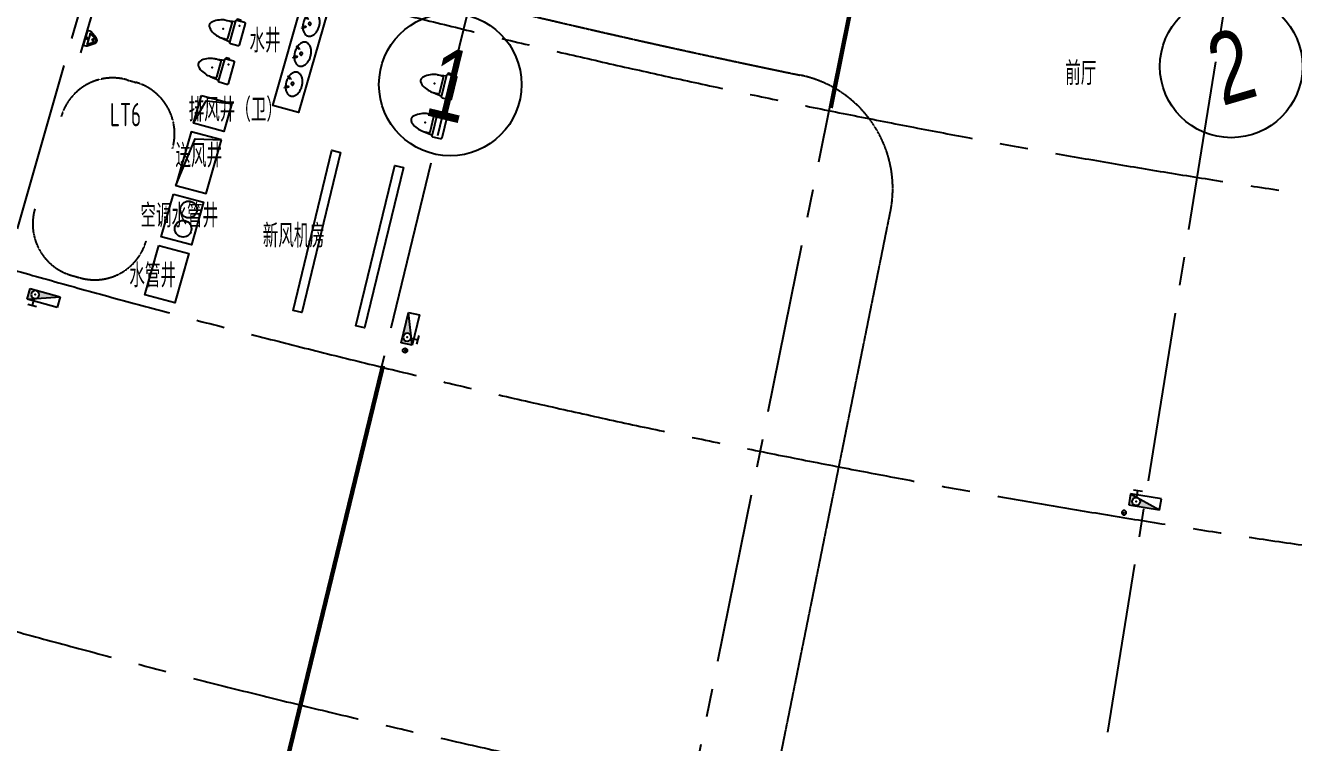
# Model space of a CAD drawing. Extents: x -668578 to 2331563, y -1202445 to 1620273.
# Drawn here: x 540407 to 568877, y 67310 to 83406 of the extents above; entities that cross this region are included whole.
import ezdxf
from ezdxf.enums import TextEntityAlignment as Align

# ---------------------------------------------------------------- set-up
doc = ezdxf.new("R2010")
doc.units = 0
for name, pattern in [('CENTER2', [28.575, 19.05, -3.175, 3.175, -3.175]), ('CONTINOUS', [0]), ('DASH', [0.35, 0.25, -0.1]), ('DOT2', [0.125, 0, -0.125]), ('Y000000S0$0$CONTINOUS', [0])]:
    doc.linetypes.add(name, pattern=pattern)
doc.layers.get('0').update_dxf_attribs({"color": 8})
doc.layers.get('Defpoints').update_dxf_attribs({"color": 8})
for name, color, linetype in [('#标注', 8, 'Continuous'), ('#轴线', 8, 'CENTER2'), ('A-AL', 8, 'Continuous'), ('A-BEAM-PLAN-C', 8, 'Continuous'), ('A-DIMS-150', 8, 'Continuous'), ('A-FIXT', 8, 'Continuous'), ('A-FLOR-OTLN', 8, 'DOT2'), ('dim', 8, 'Continuous'), ('STAIR', 8, 'Continuous'), ('WINDOW', 8, 'Continuous'), ('外轮廓', 8, 'Continuous'), ('建-文字', 8, 'Continuous'), ('暖-消防-挡烟垂壁', 8, 'Continuous'), ('暖-空调箱-基础', 8, 'Continuous'), ('水-消防-消火栓', 8, 'Continuous'), ('水-消防-消火栓-标识', 8, 'Continuous')]:
    doc.layers.add(name, color=color, linetype=linetype)
doc.layers.add('暖-临时-提电', color=8, linetype='Continuous', plot=False)
doc.styles.add('JHZX', font='jrs.shx', dxfattribs={"width": 0.6, "bigfont": 'jhz.shx'})
doc.styles.add('XD2008', font='xd-hzs.shx', dxfattribs={"width": 0.7, "bigfont": 'xd-hztxt.shx'})
doc.dimstyles.new('JZBZ-400', dxfattribs={"dimscale": 400, "dimtxt": 3, "dimasz": 1.5, "dimexe": 1, "dimexo": 1, "dimgap": 0.5, "dimtad": 1, "dimdec": 0, "dimdsep": 46, "dimtxsty": 'JHZX', "dimblk1": 'ARCHTICK', "dimblk2": 'ARCHTICK', "dimsah": 1, "dimcen": 0, "dimclrd": 1, "dimclre": 1, "dimclrt": 2, "dimazin": 2, "dimtfac": 1, "dimtdec": 0, "dimtix": 1, "dimtmove": 0, "dimatfit": 3, "dimfxl": 0, "dimtolj": 1, "dimlwd": -1, "dimlwe": -1, "dimarcsym": 0})

# ---------------------------------------------------------------- blocks, each defined once
blk = doc.blocks.new('_ARCHTICK')
at = {"color": 0, "linetype": 'ByBlock', "const_width": 0.15}
blk.add_lwpolyline([(-0.5, -0.5), (0.5, 0.5)], dxfattribs=at)
blk = doc.blocks.new('*D2939')
at = {"layer": '#标注', "ltscale": 300, "transparency": 16777216}
for p, q in [((-1773, -1481), (-9342, -7863)), ((165914, -92056), (164727, -101884))]:
    blk.add_line(p, q, dxfattribs=at)
blk.add_arc((197092, 166179), 269610, 220.13382, 263.11563, dxfattribs=at)
at = {"layer": 'Defpoints', "color": 0, "ltscale": 300, "transparency": 16777216}
for p in [(197092, 166179), (-1467, -1224), (40380, -53208), (165962, -91659)]:
    blk.add_point(p, dxfattribs=at)
at = {"layer": '#标注', "ltscale": 300, "transparency": 16777216, "xscale": 600, "yscale": 600, "zscale": 600}
for p, rotation in [((-9036, -7605), 130.1338192809485), ((164775, -101487), 353.1156299250187)]:
    blk.add_blockref('_ARCHTICK', p, dxfattribs=dict(at, rotation=rotation))
at = {"layer": '#标注', "ltscale": 300, "transparency": 16777216, "insert": (69342, -70334), "char_height": 1200, "attachment_point": 5, "rotation": 331.6247, "style": 'JHZX'}
blk.add_mtext('\\A1;42.98°', dxfattribs=at)
blk = doc.blocks.new('*U2924')
at = {"linetype": 'ByBlock'}
blk.add_line((0, -20), (0, 0), dxfattribs=at)
blk.add_circle((0, -24), 4, dxfattribs=at)
at = {"color": 253, "linetype": 'ByBlock', "style": 'JHZX', "width": 0.75}
blk.add_attdef('AXES', text='', height=4, dxfattribs=at).set_placement((0, -24), align=Align.MIDDLE_CENTER)
blk = doc.blocks.new('$lvtry$00000206')
at = {"color": 0}
for points in [[(-253, -220, -0.414214), (-275, -198), (-275, -22, -0.414214), (-253, 0), (253, 0, -0.414214), (275, -22), (275, -198, -0.414214), (253, -220)], [(181, -286), (-181, -286, 0.39219), (-201, -305), (-202, -326), (-204, -363), (-205, -398), (-204, -429), (-201, -459), (-197, -488), (-189, -518), (-180, -550), (-168, -584), (-153, -619), (-135, -654), (-114, -687), (-90, -717), (-63, -741), (-33, -760), (-12, -767, 0.15433), (12, -767), (33, -760), (63, -741), (90, -717), (114, -687), (135, -654), (153, -619), (168, -584), (180, -550), (189, -518), (197, -488), (201, -459), (204, -429), (205, -398), (204, -363), (202, -326), (201, -305, 0.39219)]]:
    blk.add_lwpolyline(points, format="xyb", close=True, dxfattribs=at)
blk.add_lwpolyline([(-275, -120), (-297, -120), (-297, -200), (-275, -200)], close=True, dxfattribs=at)
for points in [[(-205, -428), (-235, -220)], [(205, -428), (235, -220)]]:
    blk.add_lwpolyline(points, dxfattribs=at)
for p in [(-166, -109), (1, -443)]:
    blk.add_point(p, dxfattribs=at)
blk = doc.blocks.new('A$C56F85882')
at = {"layer": 'A-FIXT', "linetype": 'Y000000S0$0$CONTINOUS', "lineweight": -3}
blk.add_blockref('$lvtry$00000206', (462, 1512), dxfattribs=at)
blk = doc.blocks.new('$lvtry$00000221')
at = {"color": 0}
for p, q in [((-124, -91), (-43, -216)), ((-116, -76), (116, -76)), ((43, -216), (124, -91))]:
    blk.add_line(p, q, dxfattribs=at)
blk.add_lwpolyline([(69, -231, -0.57735), (-69, -231), (-162, -88, -0.145378), (-170, -61), (-170, 0), (170, 0), (170, -61, -0.145378), (162, -88)], format="xyb", close=True, dxfattribs=at)
for centre, radius in [((0, -177), 20), ((0, -38), 17.7)]:
    blk.add_circle(centre, radius, dxfattribs=at)
for centre, radius, start, end in [((-116, -86), 10, 90, 213.0863), ((0, -191), 50, 210, 330), ((116, -86), 10, 326.9137, 90)]:
    blk.add_arc(centre, radius, start, end, dxfattribs=at)
for p in [(0, -38), (0, -177)]:
    blk.add_point(p, dxfattribs=at)
blk = doc.blocks.new('A$C206F0229_M_F')
at = {"layer": 'A-FIXT', "linetype": 'Y000000S0$0$CONTINOUS', "lineweight": -3, "extrusion": (0, 0, -1), "zscale": -1, "rotation": 90.00000000000011}
blk.add_blockref('$lvtry$00000221', (0, 362), dxfattribs=at)
blk = doc.blocks.new('A$C346B0DA7')
for p, q in [((59, 99), (138, 146)), ((59, 99), (71, 79)), ((71, 79), (150, 126)), ((138, 146), (150, 126)), ((59, -99), (71, -79)), ((59, -99), (138, -146)), ((71, -79), (150, -126)), ((150, -126), (138, -146))]:
    blk.add_line(p, q)
for points in [[(124, 138, 0.012883), (119, 150, 0.028735), (103, 183, 0.038584), (81, 215, 0.043635), (58, 239, 0.046948), (30, 260, 0.060002), (3, 271, 0.075785), (-27, 275, 0.060889), (-62, 271, 0.054586), (-94, 259, 0.054379), (-122, 240, 0.038321), (-146, 217, 0.035303), (-168, 189, 0.040035), (-185, 157, 0.032621), (-200, 118, 0.024635), (-211, 77, 0.053768), (-218, -1), (-216, -39), (-211, -76, 1826.718919)], [(124, 138, 0.012883), (119, 150, 0.028735), (103, 183, 0.038584), (81, 215, 0.043635), (58, 239, 0.046948), (30, 260, 0.060002), (3, 271, 0.075785), (-27, 275, 0.060889), (-62, 271, 0.054586), (-94, 259, 0.054379), (-122, 240, 0.038321), (-146, 217, 0.035303), (-168, 189, 0.040035), (-185, 157, 0.032621), (-200, 118, 0.024635), (-211, 77, 0.053768), (-218, -1), (-216, -39), (-211, -76, 1826.718919)], [(124, 138, 0.012883), (119, 150, 0.028735), (103, 183, 0.038584), (81, 215, 0.043635), (58, 239, 0.046948), (30, 260, 0.060002), (3, 271, 0.075785), (-27, 275, 0.060889), (-62, 271, 0.054586), (-94, 259, 0.054379), (-122, 240, 0.038321), (-146, 217, 0.035303), (-168, 189, 0.040035), (-185, 157, 0.032621), (-200, 118, 0.024635), (-211, 77, 0.053768), (-218, -1), (-216, -39), (-211, -76, 1826.718919)], [(124, 138, 0.012883), (119, 150, 0.028735), (103, 183, 0.038584), (81, 215, 0.043635), (58, 239, 0.046948), (30, 260, 0.060002), (3, 271, 0.075785), (-27, 275, 0.060889), (-62, 271, 0.054586), (-94, 259, 0.054379), (-122, 240, 0.038321), (-146, 217, 0.035303), (-168, 189, 0.040035), (-185, 157, 0.032621), (-200, 118, 0.024635), (-211, 77, 0.053768), (-218, -1), (-216, -39), (-211, -76, 1826.718919)], [(132, -115, 0.025128), (138, -85, 0.042673), (146, 0), (144, 42, 0.021447), (138, 85, 0.025126), (132, 115)], [(132, -115, 0.025128), (138, -85, 0.042673), (146, 0), (144, 42, 0.021447), (138, 85, 0.025126), (132, 115)], [(132, -115, 0.025128), (138, -85, 0.042673), (146, 0), (144, 42, 0.021447), (138, 85, 0.025126), (132, 115)], [(132, -115, 0.025128), (138, -85, 0.042673), (146, 0), (144, 42, 0.021447), (138, 85, 0.025126), (132, 115)], [(-211, -76, 0.02503), (-200, -118, 0.032621), (-185, -157, 0.040035), (-168, -189, 0.035303), (-146, -217, 0.038321), (-122, -240, 0.054379), (-94, -259, 0.054586), (-62, -271, 0.060889), (-27, -275, 0.075785), (3, -271, 0.060002), (30, -260, 0.046948), (58, -239, 0.043635), (81, -215, 0.038584), (103, -183, 0.028735), (119, -150, 0.012881), (124, -138)], [(-211, -76, 0.02503), (-200, -118, 0.032621), (-185, -157, 0.040035), (-168, -189, 0.035303), (-146, -217, 0.038321), (-122, -240, 0.054379), (-94, -259, 0.054586), (-62, -271, 0.060889), (-27, -275, 0.075785), (3, -271, 0.060002), (30, -260, 0.046948), (58, -239, 0.043635), (81, -215, 0.038584), (103, -183, 0.028735), (119, -150, 0.012881), (124, -138)], [(-211, -76, 0.02503), (-200, -118, 0.032621), (-185, -157, 0.040035), (-168, -189, 0.035303), (-146, -217, 0.038321), (-122, -240, 0.054379), (-94, -259, 0.054586), (-62, -271, 0.060889), (-27, -275, 0.075785), (3, -271, 0.060002), (30, -260, 0.046948), (58, -239, 0.043635), (81, -215, 0.038584), (103, -183, 0.028735), (119, -150, 0.012881), (124, -138)], [(-211, -76, 0.02503), (-200, -118, 0.032621), (-185, -157, 0.040035), (-168, -189, 0.035303), (-146, -217, 0.038321), (-122, -240, 0.054379), (-94, -259, 0.054586), (-62, -271, 0.060889), (-27, -275, 0.075785), (3, -271, 0.060002), (30, -260, 0.046948), (58, -239, 0.043635), (81, -215, 0.038584), (103, -183, 0.028735), (119, -150, 0.012881), (124, -138)]]:
    blk.add_lwpolyline(points, format="xyb")
blk.add_lwpolyline([(-29, 0, 0.414221), (0, -29, 0.414221), (29, 0, 0.414221), (0, 29, 0.414221)], format="xyb", close=True)
blk.add_lwpolyline([(-29, 0, 0.414221), (0, -29, 0.414221), (29, 0, 0.414221), (0, 29, 0.414221)], format="xyb", close=True)
blk.add_lwpolyline([(-29, 0, 0.414221), (0, -29, 0.414221), (29, 0, 0.414221), (0, 29, 0.414221)], format="xyb", close=True)
blk.add_lwpolyline([(-29, 0, 0.414221), (0, -29, 0.414221), (29, 0, 0.414221), (0, 29, 0.414221)], format="xyb", close=True)
blk = doc.blocks.new('消火栓箱-111')
blk.add_hatch(color=256).paths.add_polyline_path([(-200, -54), (-200, -60, -0.414214), (-110, -150, -1), (-290, -150, -0.414214), (-200, -60), (-200, -54), (-350, 0), (-350, -250), (350, -250)])
for p, q in [((350, 0), (-350, 0)), ((-350, 0), (350, -250)), ((-350, 0), (-350, -250)), ((-300, 100), (-100, 100)), ((-200, -60), (-200, 100)), ((350, -250), (350, 0)), ((-350, -250), (350, -250))]:
    blk.add_line(p, q)
blk.add_circle((-200, -150), 90)
blk.add_point((-200, -150))
at = {"layer": '水-消防-消火栓'}
blk.add_arc((-350, 0), 700, 359.9687, 0, dxfattribs=at)
blk = doc.blocks.new('立管-R75-1')
at = {"linetype": 'Continuous'}
blk.add_circle((0, 0), 75, dxfattribs=at)
blk.add_point((0, 0), dxfattribs=at)
blk = doc.blocks.new('A$C145C2DD4')
at = {"layer": '暖-消防-挡烟垂壁', "color": 3, "linetype": 'DASH', "const_width": 100}
for points in [[(171509, 48155), (168958, 35513)], [(158907, 29727), (155220, 14569)]]:
    blk.add_lwpolyline(points, dxfattribs=at)
blk = doc.blocks.new('A$C9fbb2d7a')
at = {"layer": 'A-AL'}
blk.add_lwpolyline([(-143011, -4763, 0.37323), (-142744, -8750, 0.170493), (12906, -84262, 0.412397), (16280, -81597), (25756, -3110)], format="xyb", dxfattribs=at)
at = {"layer": 'A-BEAM-PLAN-C', "linetype": 'CONTINOUS'}
for points in [[(-13589, -33163), (-12912, -33342), (-13091, -33968), (-13767, -33786)], [(-13145, -34160), (-13822, -33979), (-14165, -35181), (-13489, -35362)], [(-14221, -35373), (-13544, -35554), (-13818, -36516), (-14494, -36335)], [(-14549, -36527), (-13873, -36709), (-14189, -37814), (-14865, -37633)]]:
    blk.add_lwpolyline(points, close=True, dxfattribs=at)
at = {"layer": 'A-DIMS-150'}
for points in [[(-13767, -33786), (-13486, -33280), (-12912, -33342)], [(-14165, -35181), (-13736, -34133), (-13145, -34160)]]:
    blk.add_lwpolyline(points, dxfattribs=at)
at = {"layer": 'A-FIXT'}
blk.add_line((-16297, -32204), (-15216, -28508), dxfattribs=at)
blk.add_lwpolyline([(-11260, -30834), (-10683, -30999), (-11411, -33547), (-11988, -33383)], close=True, dxfattribs=at)
at = {"layer": 'A-FLOR-OTLN'}
blk.add_arc((42590, 175095), 260600, 224.76926, 263.47095, dxfattribs=at)
at = {"layer": 'STAIR', "color": 9, "linetype": 'DASH'}
for p, q in [((-15257, -32813), (-15064, -32868)), ((-16509, -37198), (-16316, -37253))]:
    blk.add_line(p, q, dxfattribs=at)
for points in [[(-16740, -33637, -0.414214), (-15257, -32813)], [(-14240, -34351, 0.414214), (-15064, -32868)], [(-17333, -35714, 0.414214), (-16509, -37198)], [(-14833, -36428, -0.414214), (-16316, -37253)]]:
    blk.add_lwpolyline(points, format="xyb", dxfattribs=at)
at = {"layer": '外轮廓', "color": 3, "linetype": 'DASH', "ltscale": 5}
blk.add_lwpolyline([(-112763, 26786), (-144951, -5020, 0.412976), (-144980, -8689, 0.149442), (-10150, -82155, 0.414726), (-7076, -80123), (1875, -35767, 0.413123), (-150, -32706, -0.149509), (-109077, 26754, 0.415715), (-112763, 26786)], format="xyb", close=True, dxfattribs=at)
at = {"layer": '暖-临时-提电', "color": 101}
for centre in [(-13879, -35720), (-14003, -36152)]:
    blk.add_circle(centre, 188, dxfattribs=at)
at = {"layer": '暖-空调箱-基础', "elevation": 0}
for points in [[(-10467, -34438), (-11339, -38034), (-11533, -37987), (-10661, -34391)], [(-9057, -34780), (-9930, -38376), (-10124, -38329), (-9252, -34733)]]:
    blk.add_lwpolyline(points, close=True, dxfattribs=at)
at = {"layer": 'A-FIXT'}
for name, p, rotation in [('A$C56F85882', (-14004, -30931), 254.0669260978361), ('A$C346B0DA7', (-11159, -31553), 163.970129955748), ('A$C206F0229_M_F', (-16097, -31520), 163.7039460153041), ('A$C56F85882', (-14252, -31796), 254.0669260978361), ('A$C346B0DA7', (-11352, -32226), 163.970129955748), ('A$C346B0DA7', (-11546, -32899), 163.970129955748), ('A$C56F85882', (-9286, -32192), 256.329027781558), ('A$C56F85882', (-9499, -33067), 256.329027781558)]:
    blk.add_blockref(name, p, dxfattribs=dict(at, rotation=rotation))
at = {"layer": 'WINDOW'}
blk.add_blockref('A$C145C2DD4', (-168424, -68953), dxfattribs=at)
at = {"layer": '水-消防-消火栓', "xscale": -1}
for p, rotation in [((-17170, -37828), 164.4037220316614), ((-8781, -38428), 256.3290280231318)]:
    blk.add_blockref('消火栓箱-111', p, dxfattribs=dict(at, rotation=rotation))
at = {"layer": '水-消防-消火栓', "rotation": 350.7039459919504}
blk.add_blockref('消火栓箱-111', (7612, -42158), dxfattribs=at)
at = {"layer": '水-消防-消火栓-标识'}
for p, xscale, yscale, zscale, rotation in [((-9021, -38884), 0.6666666665114471, 0.6666666665114471, 0.6666666665114471, 344.0202744855413), ((7117, -42524), -0.6666666665114466, 0.6666666665114465, 0.6666666665114466, 263.0126995295407)]:
    blk.add_blockref('立管-R75-1', p, dxfattribs=dict(at, xscale=xscale, yscale=yscale, zscale=zscale, rotation=rotation))
at = {"layer": '建-文字', "style": 'XD2008', "width": 0.7}
for s, p in [('水井', (-12515, -32197)), ('前厅', (5799, -32927)), ('排风井（卫）', (-13879, -33746)), ('LT6', (-15646, -33854)), ('送风井', (-14175, -34777)), ('空调水管井', (-14963, -36123)), ('新风机房', (-12215, -36574)), ('水管井', (-15210, -37465))]:
    blk.add_text(s, height=525, dxfattribs=at).set_placement(p)
blk = doc.blocks.new('DSGDFG')
at = {"layer": '#标注', "ltscale": 300}
blk.add_arc((197092.2, 166179.2), 257800, 220.136073, 263.11563, dxfattribs=at)
at = {"layer": '#轴线', "ltscale": 200}
for p, q in [((125802.1, -83537.5), (145071.4, -16040.7)), ((135712.6, -86165.5), (152304.6, -17952.1)), ((145722.9, -88382.9), (159607.6, -19576.5)), ((155809.7, -90221), (166969.1, -20911.3))]:
    blk.add_line(p, q, dxfattribs=at)
for radius in [212800, 220600, 228400, 236200, 244000, 251800, 257800]:
    blk.add_arc((197092.2, 166179.2), radius, 218.438892, 265.140584, dxfattribs=at)
at = {"layer": '#标注', "linetype": 'ByBlock', "xscale": 400, "yscale": 400}
for p, rotation, values in [((161327.8, -32212), 16.32880782961037, {'AXES': '2'}), ((148765.2, -32503.5), 346.3288078296102, {'AXES': '1'})]:
    blk.add_blockref('*U2924', p, dxfattribs=dict(at, rotation=rotation)).add_auto_attribs(values)
at = {"layer": '#标注', "ltscale": 300}
dim = blk.add_angular_dim_3p(base=(40379.7, -53208.3), center=(197092.1, 166179.2), p1=(-1467, -1223.5), p2=(165961.7, -91658.5), dimstyle='JZBZ-400', override={"dimclrd": 256, "dimclre": 256, "dimclrt": 256}, dxfattribs=at)
dim.commit()
dim.dimension.update_dxf_attribs({"geometry": '*D2939', "text_midpoint": (69341.6, -70334.5)})

msp = doc.modelspace()

# ---------------------------------------------------------------- block references
at = {"layer": '#标注'}
msp.add_blockref('DSGDFG', (403448.9, 123910), dxfattribs=at)
at = {"layer": 'dim', "ltscale": 300}
msp.add_blockref('A$C9fbb2d7a', (557951.5, 114994.4), dxfattribs=at)

doc.saveas('drawing.dxf')
